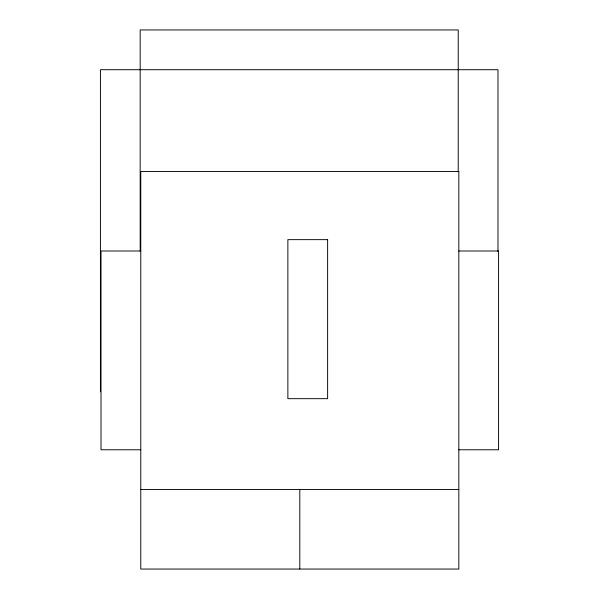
<?xml version="1.0" encoding="UTF-8"?>
<svg xmlns="http://www.w3.org/2000/svg" width="599" height="599" viewBox="0 0 599 599"><rect width="100%" height="100%" fill="white"/><g stroke="black" fill="none" stroke-linecap="round" stroke-linejoin="round"><path stroke-width="0.9" d="M140.772 250.996L101.014 250.996L101.014 449.782L140.772 449.782M458.827 250.996L498.578 250.996L498.578 449.782L458.827 449.782M140.772 489.54L458.827 489.54M497.986 251.655L497.986 69.709L100.422 69.709L100.422 391.739M458.228 171.673L458.228 29.95L140.173 29.95L140.173 251.183M299.799 489.54L299.799 569.05M458.827 171.486L140.772 171.486L140.772 569.05L458.827 569.05L458.827 171.486M327.623 239.645L287.872 239.645L287.872 398.672L327.623 398.672L327.623 239.645"/></g></svg>
